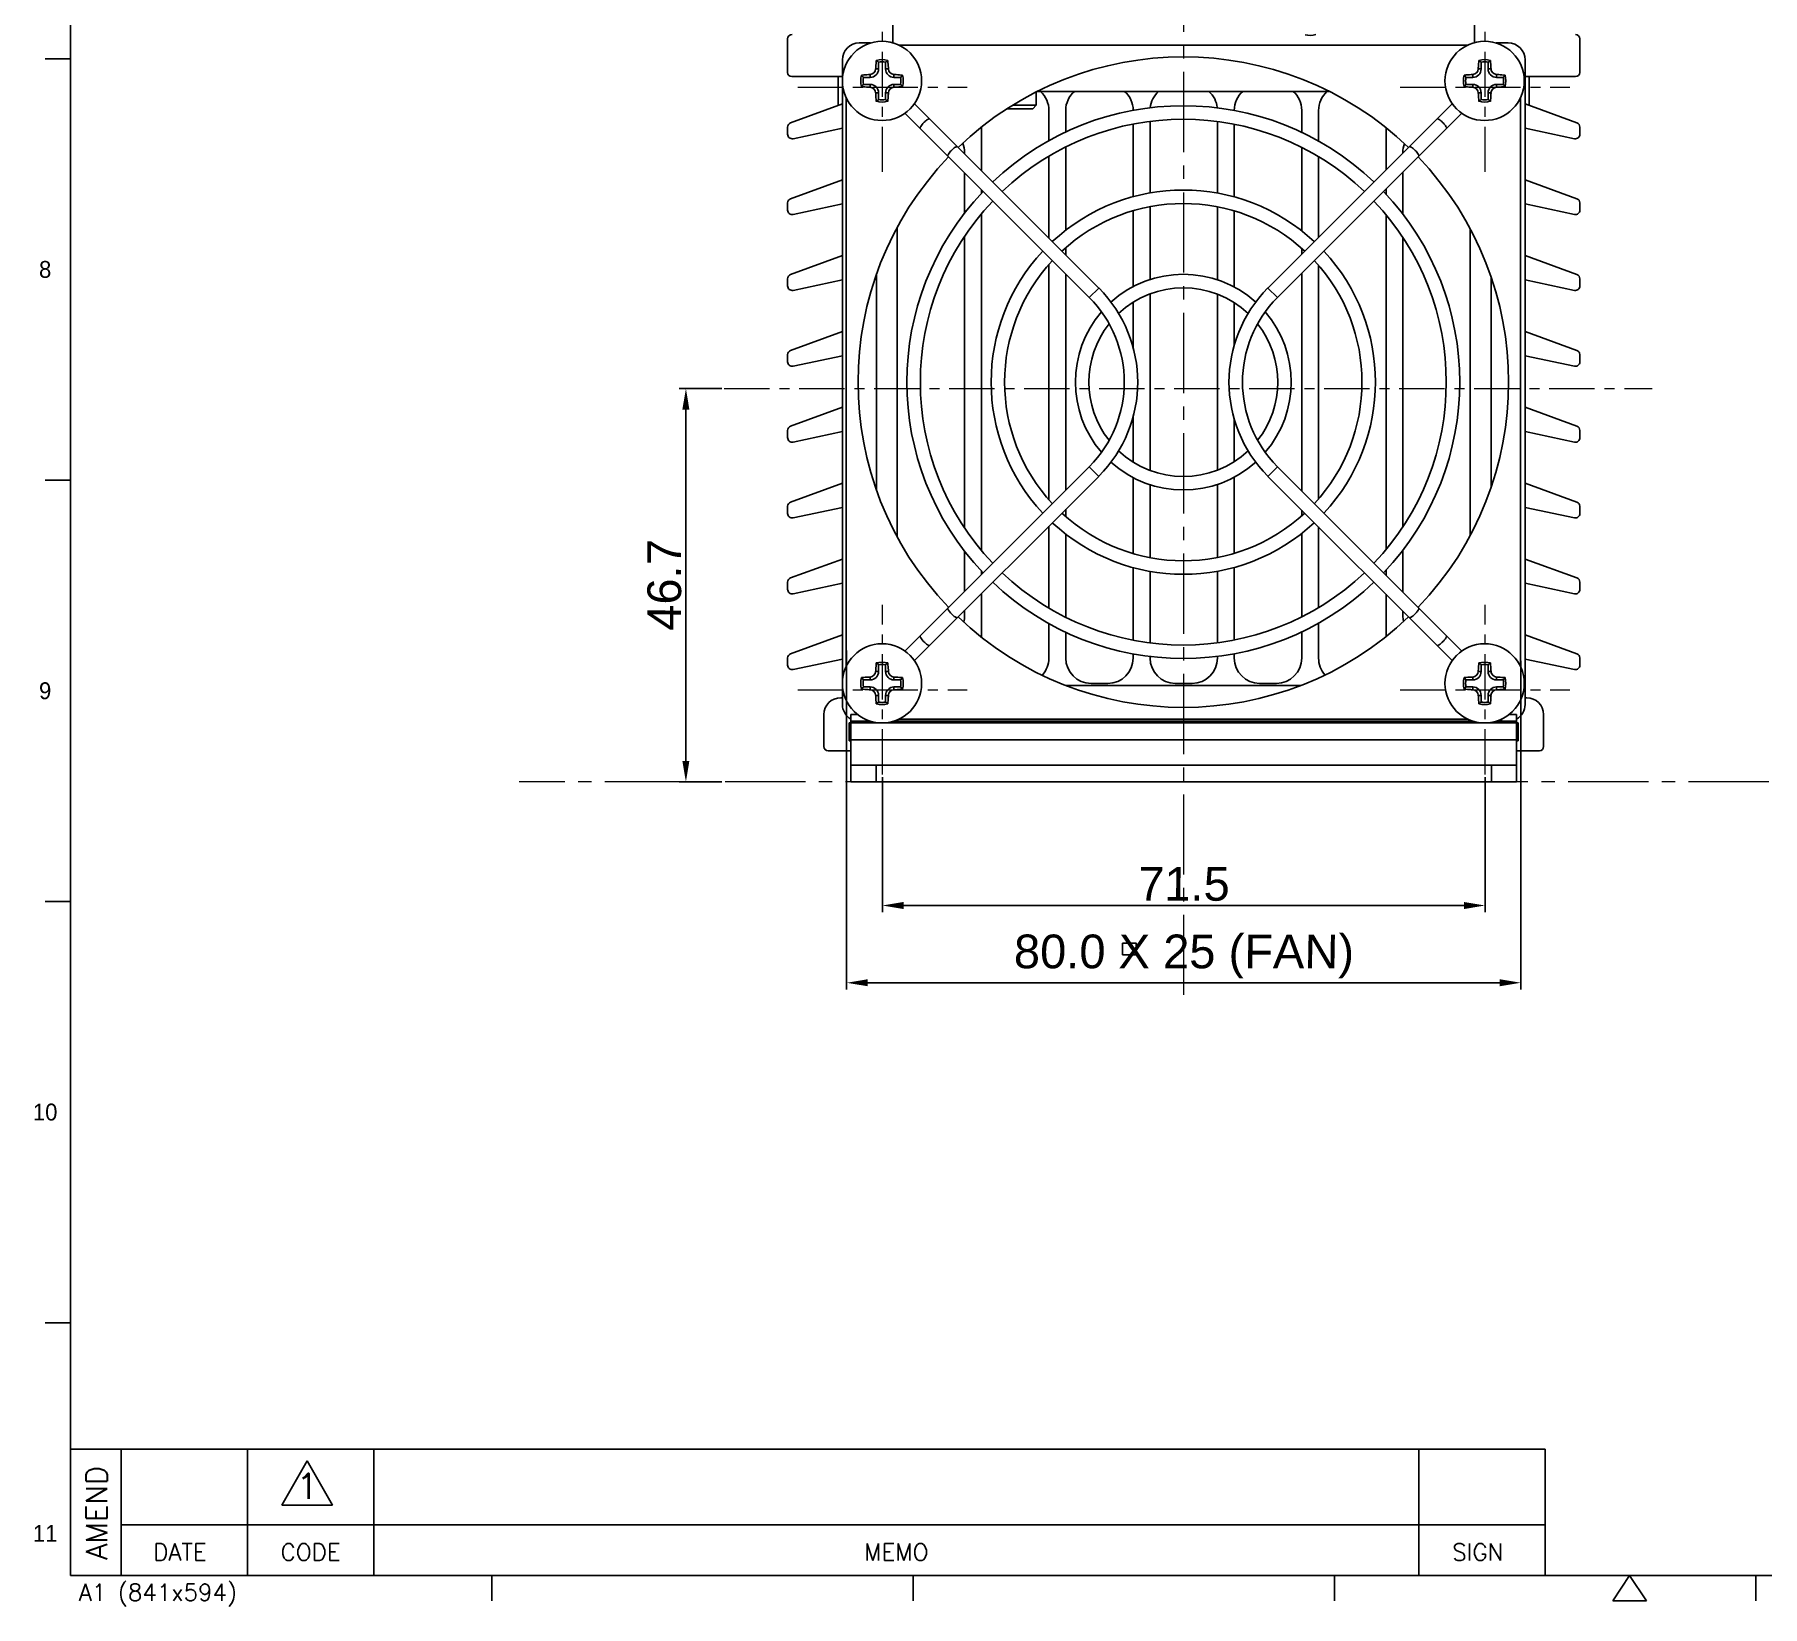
# Model space of a CAD drawing. Header units: millimetres. Extents: x -1493 to -686, y 1310 to 1867.
# Drawn here: x -1493.3 to -1288.3, y 1309.7 to 1496.2 of the extents above; entities that cross this region are included whole.
import ezdxf
from ezdxf.enums import TextEntityAlignment as Align

# ---------------------------------------------------------------- set-up
doc = ezdxf.new("R2010")
doc.units = ezdxf.units.MM
doc.header["$PDMODE"] = 3
doc.header["$PDSIZE"] = 1.5
doc.linetypes.add('CENTER', pattern=[17.8, 10.75, -2.35, 2.35, -2.35])
doc.linetypes.add('CENTER2', pattern=[28.575, 19.05, -3.175, 3.175, -3.175])
doc.layers.get('0').update_dxf_attribs({"linetype": 'CONTINUOUS'})
doc.layers.get('Defpoints').update_dxf_attribs({"linetype": 'CONTINUOUS'})
doc.layers.add('3', color=112, linetype='CENTER', lineweight=15)
doc.layers.add('Dim', color=1, linetype='CONTINUOUS')
doc.styles.add('OMI-1', font='arial.ttf', dxfattribs={"oblique": 1})
doc.styles.add('SIM', font='simplex')
doc.styles.get("Standard").update_dxf_attribs({"font": '', "width": 0.8, "height": 2})
doc.styles.get('Standard').set_extended_font_data('Gulim')
doc.dimstyles.new('1', dxfattribs={"dimtxt": 4, "dimasz": 2.5, "dimexe": 0.8, "dimexo": 0.3, "dimgap": 0.5, "dimtad": 1, "dimtoh": 1, "dimdec": 1, "dimzin": 0, "dimdsep": 46, "dimtxsty": 'OMI-1', "dimcen": 0, "dimclrd": 256, "dimclre": 256, "dimclrt": 256, "dimadec": 0, "dimazin": 0, "dimtfac": 0.8, "dimtdec": 1, "dimtix": 1, "dimtmove": 0, "dimatfit": 3, "dimfxl": 1, "dimtolj": 1, "dimtzin": 0, "dimarcsym": 0})

# ---------------------------------------------------------------- blocks, each defined once
blk = doc.blocks.new('*D33')
at = {"layer": 'Defpoints', "color": 0, "transparency": 16777216}
for p in [(-1392.68, 1408.44), (-1321.18, 1408.44), (-1321.18, 1392.89)]:
    blk.add_point(p, dxfattribs=at)
at = {"layer": 'Dim', "lineweight": -2, "transparency": 16777216}
for p, q in [((-1392.68, 1408.14), (-1392.68, 1392.09)), ((-1321.18, 1408.14), (-1321.18, 1392.09)), ((-1390.18, 1392.89), (-1323.68, 1392.89))]:
    blk.add_line(p, q, dxfattribs=at)
at = {"layer": 'Dim', "transparency": 16777216}
for points in [[(-1390.18, 1393.31), (-1390.18, 1392.47), (-1392.68, 1392.89)], [(-1323.68, 1392.47), (-1323.68, 1393.31), (-1321.18, 1392.89)]]:
    blk.add_solid(points, dxfattribs=at)
at = {"layer": 'Dim', "transparency": 16777216, "insert": (-1356.93, 1395.43), "char_height": 4, "attachment_point": 5, "style": 'OMI-1'}
blk.add_mtext('\\A1;71.5', dxfattribs=at)
blk = doc.blocks.new('*D34')
at = {"layer": 'Defpoints', "color": 0, "transparency": 16777216}
for p in [(-1396.93, 1423.45), (-1316.93, 1422.24), (-1316.93, 1383.72)]:
    blk.add_point(p, dxfattribs=at)
at = {"layer": 'Dim', "lineweight": -2, "transparency": 16777216}
for p, q in [((-1396.93, 1423.15), (-1396.93, 1382.92)), ((-1316.93, 1421.94), (-1316.93, 1382.92)), ((-1394.43, 1383.72), (-1319.43, 1383.72))]:
    blk.add_line(p, q, dxfattribs=at)
at = {"layer": 'Dim', "transparency": 16777216}
for points in [[(-1394.43, 1384.14), (-1394.43, 1383.31), (-1396.93, 1383.72)], [(-1319.43, 1383.31), (-1319.43, 1384.14), (-1316.93, 1383.72)]]:
    blk.add_solid(points, dxfattribs=at)
at = {"layer": 'Dim', "transparency": 16777216, "insert": (-1356.93, 1386.84), "char_height": 4, "attachment_point": 5, "style": 'OMI-1'}
blk.add_mtext('\\A1;\\A1;80.0 X 25 (FAN)', dxfattribs=at)
blk = doc.blocks.new('*D35')
at = {"layer": 'Defpoints', "color": 0, "transparency": 16777216}
for p in [(-1411.45, 1454.25), (-1416, 1407.55), (-1411.45, 1407.55)]:
    blk.add_point(p, dxfattribs=at)
at = {"layer": 'Dim', "lineweight": -2, "transparency": 16777216}
for p, q in [((-1411.75, 1454.25), (-1416.8, 1454.25)), ((-1416, 1451.75), (-1416, 1410.05)), ((-1411.75, 1407.55), (-1416.8, 1407.55))]:
    blk.add_line(p, q, dxfattribs=at)
at = {"layer": 'Dim', "transparency": 16777216}
for points in [[(-1415.59, 1451.75), (-1416.42, 1451.75), (-1416, 1454.25)], [(-1416.42, 1410.05), (-1415.59, 1410.05), (-1416, 1407.55)]]:
    blk.add_solid(points, dxfattribs=at)
at = {"layer": 'Dim', "transparency": 16777216, "insert": (-1418.54, 1430.9), "char_height": 4, "attachment_point": 5, "rotation": 90, "style": 'OMI-1'}
blk.add_mtext('\\A1;46.7', dxfattribs=at)

msp = doc.modelspace()

# ---------------------------------------------------------------- linework, layer by layer
for p, q in [((-1489.03, 1863.38), (-1489.03, 1313.38)), ((-1489.03, 1493.38), (-1492.03, 1493.38)), ((-1489.03, 1443.38), (-1492.03, 1443.38)), ((-1489.03, 1393.38), (-1492.03, 1393.38)), ((-1489.03, 1343.38), (-1492.03, 1343.38)), ((-1489.03, 1328.38), (-1314.03, 1328.38)), ((-1483.03, 1328.38), (-1483.03, 1313.38)), ((-1468.03, 1328.38), (-1468.03, 1313.38)), ((-1460.93, 1326.98), (-1463.93, 1321.73)), ((-1460.93, 1326.98), (-1457.93, 1321.73)), ((-1453.03, 1328.38), (-1453.03, 1313.38)), ((-1329.03, 1313.38), (-1329.03, 1328.38)), ((-1314.03, 1313.38), (-1314.03, 1328.38)), ((-1463.93, 1321.73), (-1457.93, 1321.73)), ((-1314.03, 1319.38), (-1483.03, 1319.38)), ((-1489.03, 1313.38), (-689.03, 1313.38)), ((-1439.03, 1310.38), (-1439.03, 1313.38)), ((-1389.03, 1310.38), (-1389.03, 1313.38)), ((-1339.03, 1310.38), (-1339.03, 1313.38)), ((-1306.03, 1310.38), (-1304.03, 1313.38)), ((-1304.03, 1313.38), (-1302.03, 1310.38)), ((-1289.03, 1310.38), (-1289.03, 1313.38)), ((-1306.03, 1310.38), (-1302.03, 1310.38))]:
    msp.add_line(p, q)
at = {"color": 7, "linetype": 'Continuous'}
for p, q in [((-1391.43, 1497.75), (-1391.43, 1495.25)), ((-1322.43, 1497.75), (-1322.43, 1495.29)), ((-1403.93, 1495.72), (-1403.93, 1491.75)), ((-1395.43, 1495.25), (-1394.08, 1495.25)), ((-1390.73, 1495), (-1323.22, 1495)), ((-1318.43, 1495.25), (-1319.87, 1495.25)), ((-1309.93, 1495.72), (-1309.93, 1491.75)), ((-1397.43, 1416.75), (-1397.43, 1493.25)), ((-1393.14, 1492.16), (-1393.14, 1492.96)), ((-1392.31, 1492.96), (-1392.31, 1492.16)), ((-1321.64, 1492.16), (-1321.64, 1492.96)), ((-1320.81, 1492.96), (-1320.81, 1492.16)), ((-1316.43, 1416.75), (-1316.43, 1493.25)), ((-1403.43, 1491.25), (-1397.43, 1491.25)), ((-1397.93, 1487.85), (-1397.93, 1491.25)), ((-1394.94, 1491.16), (-1394.14, 1491.16)), ((-1394.14, 1491.16), (-1394.14, 1491.5)), ((-1393.14, 1492.16), (-1393.48, 1492.16)), ((-1392.31, 1492.16), (-1391.97, 1492.16)), ((-1391.31, 1491.16), (-1391.31, 1491.5)), ((-1391.31, 1491.16), (-1390.52, 1491.16)), ((-1323.44, 1491.16), (-1322.64, 1491.16)), ((-1322.64, 1491.16), (-1322.64, 1491.5)), ((-1321.64, 1492.16), (-1321.98, 1492.16)), ((-1320.81, 1492.16), (-1320.47, 1492.16)), ((-1319.81, 1491.16), (-1319.81, 1491.5)), ((-1319.81, 1491.16), (-1319.02, 1491.16)), ((-1310.43, 1491.25), (-1316.43, 1491.25)), ((-1315.93, 1487.85), (-1315.93, 1491.25)), ((-1396.98, 1421.24), (-1396.98, 1488.75)), ((-1394.14, 1490.33), (-1394.94, 1490.33)), ((-1394.14, 1490.33), (-1394.14, 1489.99)), ((-1393.14, 1489.33), (-1393.48, 1489.33)), ((-1393.14, 1488.54), (-1393.14, 1489.33)), ((-1392.31, 1489.33), (-1391.97, 1489.33)), ((-1392.31, 1489.33), (-1392.31, 1488.54)), ((-1390.52, 1490.33), (-1391.31, 1490.33)), ((-1391.31, 1490.33), (-1391.31, 1489.99)), ((-1374.43, 1487.85), (-1374.43, 1489.4)), ((-1340.46, 1489.5), (-1373.39, 1489.5)), ((-1322.64, 1490.33), (-1323.44, 1490.33)), ((-1322.64, 1490.33), (-1322.64, 1489.99)), ((-1321.64, 1489.33), (-1321.98, 1489.33)), ((-1321.64, 1488.54), (-1321.64, 1489.33)), ((-1320.81, 1489.33), (-1320.81, 1488.54)), ((-1320.81, 1489.33), (-1320.47, 1489.33)), ((-1319.81, 1490.33), (-1319.81, 1489.99)), ((-1319.02, 1490.33), (-1319.81, 1490.33)), ((-1316.98, 1488.75), (-1316.98, 1421.24)), ((-1397.43, 1488.01), (-1403.58, 1485.77)), ((-1368.15, 1465.04), (-1390.02, 1486.91)), ((-1367.02, 1466.17), (-1388.89, 1488.04)), ((-1377.88, 1487.45), (-1374.83, 1487.45)), ((-1377.21, 1487.85), (-1374.43, 1487.85)), ((-1374.43, 1487.85), (-1374.83, 1487.45)), ((-1372.93, 1487.25), (-1372.93, 1483.63)), ((-1370.93, 1484.66), (-1370.93, 1487.25)), ((-1346.94, 1466.17), (-1325.06, 1488.04)), ((-1345.81, 1465.04), (-1323.93, 1486.91)), ((-1342.93, 1484.61), (-1342.93, 1487.25)), ((-1340.93, 1487.25), (-1340.93, 1483.57)), ((-1316.43, 1488.01), (-1310.28, 1485.77)), ((-1403.93, 1485.27), (-1403.93, 1484.41)), ((-1403.29, 1483.89), (-1397.43, 1485.14)), ((-1380.93, 1480.08), (-1380.93, 1485.24)), ((-1362.93, 1485.61), (-1362.93, 1477)), ((-1360.93, 1477.45), (-1360.93, 1485.94)), ((-1352.93, 1477.43), (-1352.93, 1485.93)), ((-1350.93, 1485.59), (-1350.93, 1476.97)), ((-1332.93, 1480.18), (-1332.93, 1485.16)), ((-1310.57, 1483.89), (-1316.43, 1485.14)), ((-1309.93, 1485.27), (-1309.93, 1484.41)), ((-1370.93, 1473), (-1370.93, 1482.89)), ((-1342.93, 1472.93), (-1342.93, 1482.84)), ((-1382.93, 1482.25), (-1382.93, 1482.08)), ((-1372.93, 1481.81), (-1372.93, 1472.08)), ((-1340.93, 1481.75), (-1340.93, 1472.18)), ((-1330.93, 1482.25), (-1330.93, 1482.18)), ((-1397.43, 1479.01), (-1403.58, 1476.77)), ((-1382.93, 1479.82), (-1382.93, 1475.02)), ((-1330.93, 1479.92), (-1330.93, 1474.89)), ((-1316.43, 1479.01), (-1310.28, 1476.77)), ((-1403.93, 1476.27), (-1403.93, 1475.41)), ((-1380.93, 1477.37), (-1380.93, 1477.82)), ((-1332.93, 1477.26), (-1332.93, 1477.92)), ((-1309.93, 1476.27), (-1309.93, 1475.41)), ((-1403.29, 1474.89), (-1397.43, 1476.14)), ((-1380.93, 1435.01), (-1380.93, 1474.98)), ((-1362.93, 1475.33), (-1362.93, 1466.32)), ((-1360.93, 1467.15), (-1360.93, 1475.82)), ((-1352.93, 1467.12), (-1352.93, 1475.79)), ((-1350.93, 1475.3), (-1350.93, 1466.26)), ((-1332.93, 1435.14), (-1332.93, 1474.85)), ((-1310.57, 1474.89), (-1316.43, 1476.14)), ((-1390.93, 1436.64), (-1390.93, 1473.35)), ((-1382.93, 1472.27), (-1382.93, 1437.72)), ((-1330.93, 1472.12), (-1330.93, 1437.87)), ((-1322.93, 1436.84), (-1322.93, 1473.15)), ((-1370.93, 1470.08), (-1370.93, 1470.94)), ((-1342.93, 1470.18), (-1342.93, 1470.85)), ((-1397.43, 1470.01), (-1403.58, 1467.77)), ((-1372.93, 1468.94), (-1372.93, 1441.05)), ((-1340.93, 1468.83), (-1340.93, 1441.16)), ((-1316.43, 1470.01), (-1310.28, 1467.77)), ((-1403.93, 1467.27), (-1403.93, 1466.41)), ((-1403.29, 1465.89), (-1397.43, 1467.14)), ((-1393.39, 1467.74), (-1393.39, 1442.25)), ((-1370.93, 1442.18), (-1370.93, 1467.82)), ((-1368.15, 1465.04), (-1367.02, 1466.17)), ((-1345.81, 1465.04), (-1346.94, 1466.17)), ((-1342.93, 1442.08), (-1342.93, 1467.92)), ((-1320.46, 1442.55), (-1320.46, 1467.44)), ((-1310.57, 1465.89), (-1316.43, 1467.14)), ((-1309.93, 1467.27), (-1309.93, 1466.41)), ((-1362.93, 1464.48), (-1362.93, 1459.08)), ((-1360.93, 1444.52), (-1360.93, 1465.47)), ((-1352.93, 1444.56), (-1352.93, 1465.44)), ((-1350.93, 1464.42), (-1350.93, 1459.4)), ((-1397.43, 1461.01), (-1403.58, 1458.77)), ((-1316.43, 1461.01), (-1310.28, 1458.77)), ((-1403.93, 1458.27), (-1403.93, 1457.41)), ((-1403.29, 1456.89), (-1397.43, 1458.14)), ((-1310.57, 1456.89), (-1316.43, 1458.14)), ((-1309.93, 1458.27), (-1309.93, 1457.41)), ((-1397.43, 1452.01), (-1403.58, 1449.77)), ((-1316.43, 1452.01), (-1310.28, 1449.77)), ((-1362.93, 1450.92), (-1362.93, 1445.52)), ((-1350.93, 1450.6), (-1350.93, 1445.58)), ((-1403.93, 1449.27), (-1403.93, 1448.41)), ((-1403.29, 1447.89), (-1397.43, 1449.14)), ((-1310.57, 1447.89), (-1316.43, 1449.14)), ((-1309.93, 1449.27), (-1309.93, 1448.41)), ((-1368.15, 1444.96), (-1390.02, 1423.08)), ((-1367.02, 1443.82), (-1388.89, 1421.95)), ((-1368.15, 1444.96), (-1367.02, 1443.82)), ((-1362.93, 1443.67), (-1362.93, 1434.67)), ((-1350.93, 1443.73), (-1350.93, 1434.7)), ((-1345.81, 1444.96), (-1346.94, 1443.82)), ((-1346.94, 1443.82), (-1325.06, 1421.95)), ((-1345.81, 1444.96), (-1323.93, 1423.08)), ((-1397.43, 1443.01), (-1403.58, 1440.77)), ((-1360.93, 1434.18), (-1360.93, 1442.84)), ((-1352.93, 1434.2), (-1352.93, 1442.87)), ((-1316.43, 1443.01), (-1310.28, 1440.77)), ((-1403.93, 1440.27), (-1403.93, 1439.41)), ((-1403.29, 1438.89), (-1397.43, 1440.14)), ((-1370.93, 1439.05), (-1370.93, 1439.92)), ((-1342.93, 1439.14), (-1342.93, 1439.82)), ((-1310.57, 1438.89), (-1316.43, 1440.14)), ((-1309.93, 1440.27), (-1309.93, 1439.41)), ((-1372.93, 1437.92), (-1372.93, 1428.18)), ((-1340.93, 1437.82), (-1340.93, 1428.25)), ((-1370.93, 1427.1), (-1370.93, 1436.99)), ((-1342.93, 1427.16), (-1342.93, 1437.07)), ((-1397.43, 1434.01), (-1403.58, 1431.77)), ((-1382.93, 1434.97), (-1382.93, 1430.18)), ((-1330.93, 1435.1), (-1330.93, 1430.08)), ((-1316.43, 1434.01), (-1310.28, 1431.77)), ((-1403.93, 1431.27), (-1403.93, 1430.41)), ((-1403.29, 1429.89), (-1397.43, 1431.14)), ((-1380.93, 1432.18), (-1380.93, 1432.62)), ((-1362.93, 1432.99), (-1362.93, 1424.39)), ((-1360.93, 1424.05), (-1360.93, 1432.54)), ((-1352.93, 1424.07), (-1352.93, 1432.56)), ((-1350.93, 1433.02), (-1350.93, 1424.4)), ((-1332.93, 1432.08), (-1332.93, 1432.73)), ((-1310.57, 1429.89), (-1316.43, 1431.14)), ((-1309.93, 1431.27), (-1309.93, 1430.41)), ((-1380.93, 1424.76), (-1380.93, 1429.92)), ((-1332.93, 1424.84), (-1332.93, 1429.82)), ((-1382.93, 1427.92), (-1382.93, 1427.25)), ((-1330.93, 1427.82), (-1330.93, 1427.25)), ((-1397.43, 1425.01), (-1403.58, 1422.77)), ((-1372.93, 1426.37), (-1372.93, 1422.25)), ((-1370.93, 1422.25), (-1370.93, 1425.34)), ((-1342.93, 1422.25), (-1342.93, 1425.38)), ((-1340.93, 1426.42), (-1340.93, 1422.25)), ((-1316.43, 1425.01), (-1310.28, 1422.77)), ((-1403.93, 1422.27), (-1403.93, 1421.41)), ((-1403.29, 1420.89), (-1397.43, 1422.14)), ((-1393.14, 1420.66), (-1393.14, 1421.46)), ((-1392.31, 1421.46), (-1392.31, 1420.66)), ((-1362.93, 1422.76), (-1362.93, 1422.25)), ((-1360.93, 1422.25), (-1360.93, 1422.46)), ((-1352.93, 1422.25), (-1352.93, 1422.47)), ((-1350.93, 1422.78), (-1350.93, 1422.25)), ((-1321.64, 1420.66), (-1321.64, 1421.46)), ((-1320.81, 1421.46), (-1320.81, 1420.66)), ((-1310.57, 1420.89), (-1316.43, 1422.14)), ((-1309.93, 1422.27), (-1309.93, 1421.41)), ((-1394.94, 1419.66), (-1394.14, 1419.66)), ((-1394.14, 1418.83), (-1394.94, 1418.83)), ((-1394.14, 1419.66), (-1394.14, 1420)), ((-1394.14, 1418.83), (-1394.14, 1418.49)), ((-1393.14, 1420.66), (-1393.48, 1420.66)), ((-1392.31, 1420.66), (-1391.97, 1420.66)), ((-1391.31, 1419.66), (-1391.31, 1420)), ((-1391.31, 1419.66), (-1390.52, 1419.66)), ((-1391.31, 1418.83), (-1391.31, 1418.49)), ((-1390.52, 1418.83), (-1391.31, 1418.83)), ((-1370.87, 1419), (-1343.09, 1419)), ((-1365.93, 1419.25), (-1367.93, 1419.25)), ((-1355.93, 1419.25), (-1357.93, 1419.25)), ((-1347.93, 1419.25), (-1345.93, 1419.25)), ((-1323.44, 1419.66), (-1322.64, 1419.66)), ((-1322.64, 1418.83), (-1323.44, 1418.83)), ((-1322.64, 1419.66), (-1322.64, 1420)), ((-1322.64, 1418.83), (-1322.64, 1418.49)), ((-1321.64, 1420.66), (-1321.98, 1420.66)), ((-1320.81, 1420.66), (-1320.47, 1420.66)), ((-1319.81, 1419.66), (-1319.81, 1420)), ((-1319.81, 1419.66), (-1319.02, 1419.66)), ((-1319.81, 1418.83), (-1319.81, 1418.49)), ((-1319.02, 1418.83), (-1319.81, 1418.83)), ((-1397.43, 1417.55), (-1397.63, 1417.55)), ((-1393.14, 1417.83), (-1393.48, 1417.83)), ((-1393.14, 1417.04), (-1393.14, 1417.83)), ((-1392.31, 1417.83), (-1392.31, 1417.04)), ((-1392.31, 1417.83), (-1391.97, 1417.83)), ((-1321.64, 1417.83), (-1321.98, 1417.83)), ((-1321.64, 1417.04), (-1321.64, 1417.83)), ((-1320.81, 1417.83), (-1320.81, 1417.04)), ((-1320.81, 1417.83), (-1320.47, 1417.83)), ((-1316.43, 1417.55), (-1316.23, 1417.55)), ((-1399.63, 1415.55), (-1399.63, 1411.75)), ((-1396.43, 1407.55), (-1396.43, 1415.55)), ((-1396.43, 1415.55), (-1395.62, 1415.55)), ((-1396.43, 1414.75), (-1394.08, 1414.75)), ((-1394.63, 1414.95), (-1394.63, 1414.55)), ((-1391.37, 1414.75), (-1322.58, 1414.75)), ((-1323.22, 1415), (-1390.73, 1415)), ((-1383.93, 1414.55), (-1383.93, 1414.75)), ((-1379.93, 1414.55), (-1379.93, 1414.75)), ((-1333.93, 1414.55), (-1333.93, 1414.75)), ((-1329.93, 1414.55), (-1329.93, 1414.75)), ((-1319.87, 1414.75), (-1317.43, 1414.75)), ((-1319.23, 1415), (-1319.23, 1414.55)), ((-1318.34, 1415.55), (-1317.43, 1415.55)), ((-1317.43, 1415.55), (-1317.43, 1407.55)), ((-1314.23, 1415.55), (-1314.23, 1411.75)), ((-1396.63, 1412.45), (-1396.63, 1414.55)), ((-1317.23, 1414.55), (-1396.63, 1414.55)), ((-1393.43, 1414.61), (-1393.43, 1414.55)), ((-1320.43, 1414.62), (-1320.43, 1414.55)), ((-1317.23, 1412.45), (-1317.23, 1414.55)), ((-1399.13, 1411.25), (-1396.43, 1411.25)), ((-1396.43, 1412.45), (-1396.63, 1412.45)), ((-1396.43, 1412.55), (-1317.43, 1412.55)), ((-1317.43, 1412.45), (-1317.23, 1412.45)), ((-1314.73, 1411.25), (-1317.43, 1411.25)), ((-1317.43, 1409.55), (-1396.43, 1409.55)), ((-1393.43, 1407.55), (-1393.43, 1409.55)), ((-1320.43, 1409.55), (-1320.43, 1407.55)), ((-1317.43, 1407.55), (-1396.43, 1407.55))]:
    msp.add_line(p, q, dxfattribs=at)
for centre in [(-1392.73, 1490.75), (-1321.23, 1490.75), (-1392.73, 1419.25), (-1321.23, 1419.25)]:
    msp.add_circle(centre, 4.7, dxfattribs=at)
for centre, radius, start, end in [((-1403.4, 1495.72), 0.53, 90, 180), ((-1395.43, 1493.25), 2, 90, 180), ((-1341.93, 1498.45), 2.3, 255, 286.7938), ((-1318.43, 1493.25), 2, 0, 90), ((-1310.46, 1495.72), 0.53, 0, 90), ((-1392.73, 1490.75), 2.52, 74.2586, 105.7414), ((-1397.97, 1487.14), 7.57, 50.3231, 52.9243), ((-1392.73, 1490.75), 2.25, 79.3916, 100.6084), ((-1387.48, 1487.14), 7.57, 127.0757, 129.6769), ((-1356.98, 1455), 38.6, 46.1833, 133.8167), ((-1321.23, 1490.75), 2.52, 74.2586, 105.7414), ((-1326.47, 1487.14), 7.57, 50.3231, 52.9243), ((-1321.23, 1490.75), 2.25, 79.3916, 100.6084), ((-1315.98, 1487.14), 7.57, 127.0757, 129.6769), ((-1403.43, 1491.75), 0.5, 180, 270), ((-1392.73, 1490.75), 2.52, 164.2586, 195.7414), ((-1389.12, 1495.99), 7.57, 217.0757, 219.6769), ((-1392.73, 1490.75), 2.25, 169.3916, 190.6084), ((-1394.14, 1492.16), 1, 270, 0), ((-1394.18, 1492.2), 0.694, 272.8543, 357.1457), ((-1391.31, 1492.16), 1, 180, 270), ((-1391.28, 1492.2), 0.694, 182.8541, 267.1459), ((-1396.34, 1495.99), 7.57, 320.3231, 322.9243), ((-1392.73, 1490.75), 2.25, 349.3916, 10.6084), ((-1392.73, 1490.75), 2.52, 344.2586, 15.7414), ((-1321.23, 1490.75), 2.52, 164.2586, 195.7414), ((-1317.62, 1495.99), 7.57, 217.0757, 219.6769), ((-1321.23, 1490.75), 2.25, 169.3916, 190.6084), ((-1322.64, 1492.16), 1, 270, 0), ((-1322.68, 1492.2), 0.694, 272.8543, 357.1457), ((-1319.81, 1492.16), 1, 180, 270), ((-1319.78, 1492.2), 0.694, 182.8541, 267.1459), ((-1324.84, 1495.99), 7.57, 320.3231, 322.9243), ((-1321.23, 1490.75), 2.25, 349.3916, 10.6084), ((-1321.23, 1490.75), 2.52, 344.2586, 15.7414), ((-1310.43, 1491.75), 0.5, 270, 0), ((-1389.12, 1485.5), 7.57, 140.3231, 142.9243), ((-1394.14, 1489.33), 1, 0, 90), ((-1394.18, 1489.3), 0.694, 2.8541, 87.1459), ((-1397.97, 1494.36), 7.57, 307.0757, 309.6769), ((-1392.73, 1490.75), 2.25, 259.3916, 280.6084), ((-1391.31, 1489.33), 1, 90, 180), ((-1387.48, 1494.36), 7.57, 230.3231, 232.9243), ((-1391.28, 1489.3), 0.694, 92.8543, 177.1457), ((-1396.34, 1485.5), 7.57, 37.0757, 39.6769), ((-1373.39, 1469.5), 20, 90, 92.6566), ((-1375.93, 1487.25), 3, 0, 48.1221), ((-1367.93, 1487.25), 3, 131.1779, 180), ((-1365.93, 1487.25), 3, 0, 48.8221), ((-1357.93, 1487.25), 3, 131.1779, 174.4235), ((-1355.93, 1487.25), 3, 5.3482, 48.8221), ((-1347.93, 1487.25), 3, 131.1779, 180), ((-1345.93, 1487.25), 3, 0, 48.8221), ((-1337.93, 1487.25), 3, 131.8779, 180), ((-1340.46, 1469.5), 20, 87.6578, 90), ((-1317.62, 1485.5), 7.57, 140.3231, 142.9243), ((-1322.64, 1489.33), 1, 0, 90), ((-1322.68, 1489.3), 0.694, 2.8541, 87.1459), ((-1326.47, 1494.36), 7.57, 307.0757, 309.6769), ((-1321.23, 1490.75), 2.25, 259.3916, 280.6084), ((-1319.81, 1489.33), 1, 90, 180), ((-1315.98, 1494.36), 7.57, 230.3231, 232.9243), ((-1319.78, 1489.3), 0.694, 92.8543, 177.1457), ((-1324.84, 1485.5), 7.57, 37.0757, 39.6769), ((-1392.73, 1490.75), 2.52, 254.2586, 285.7414), ((-1356.98, 1455), 32.8, 46.3989, 133.6011), ((-1321.23, 1490.75), 2.52, 254.2586, 285.7414), ((-1403.4, 1485.27), 0.53, 110, 180), ((-1403.4, 1484.41), 0.53, 180, 282), ((-1356.98, 1455), 31.2, 46.4708, 133.5292), ((-1310.46, 1484.41), 0.53, 258, 0), ((-1310.46, 1485.27), 0.53, 0, 70), ((-1385.93, 1482.25), 3, 0, 21.4341), ((-1327.93, 1482.25), 3, 159.9509, 180), ((-1356.98, 1455), 38.6, 136.1833, 223.8167), ((-1356.98, 1455), 38.6, 316.1833, 43.8167), ((-1403.4, 1476.27), 0.53, 110, 180), ((-1356.98, 1455), 32.8, 136.3989, 223.6011), ((-1356.98, 1455), 31.2, 136.4708, 223.5292), ((-1356.98, 1455), 22.8, 47.0129, 132.9871), ((-1356.98, 1455), 21.2, 47.1649, 132.8351), ((-1356.98, 1455), 31.2, 316.4708, 43.5292), ((-1356.98, 1455), 32.8, 316.3989, 43.6011), ((-1310.46, 1476.27), 0.53, 0, 70), ((-1403.4, 1475.41), 0.53, 180, 282), ((-1310.46, 1475.41), 0.53, 258, 0), ((-1356.98, 1455), 22.8, 137.0129, 222.9871), ((-1356.98, 1455), 22.8, 317.0129, 42.9871), ((-1356.98, 1455), 21.2, 137.1649, 222.8351), ((-1356.98, 1455), 21.2, 317.1649, 42.8351), ((-1403.4, 1467.27), 0.53, 110, 180), ((-1403.4, 1466.41), 0.53, 180, 282), ((-1378.19, 1455), 15.8, 315, 45), ((-1356.98, 1455), 12.8, 47.8127, 132.1873), ((-1356.98, 1455), 11.2, 46.6504, 133.3496), ((-1335.76, 1455), 15.8, 135, 225), ((-1310.46, 1466.41), 0.53, 258, 0), ((-1310.46, 1467.27), 0.53, 0, 70), ((-1378.19, 1455), 14.2, 315, 45), ((-1335.76, 1455), 14.2, 135, 225), ((-1356.98, 1455), 12.8, 139.4286, 220.5714), ((-1356.98, 1455), 11.2, 141.9371, 218.0629), ((-1356.98, 1455), 11.2, 321.9371, 38.0629), ((-1356.98, 1455), 12.8, 319.4286, 40.5714), ((-1403.4, 1458.27), 0.53, 110, 180), ((-1310.46, 1458.27), 0.53, 0, 70), ((-1403.4, 1457.41), 0.53, 180, 282), ((-1310.46, 1457.41), 0.53, 258, 0), ((-1403.4, 1449.27), 0.53, 110, 180), ((-1310.46, 1449.27), 0.53, 0, 70), ((-1403.4, 1448.41), 0.53, 180, 282), ((-1310.46, 1448.41), 0.53, 258, 0), ((-1356.98, 1455), 12.8, 227.8127, 312.1873), ((-1356.98, 1455), 11.2, 226.6504, 313.3496), ((-1403.4, 1440.27), 0.53, 110, 180), ((-1403.4, 1439.41), 0.53, 180, 282), ((-1356.98, 1455), 21.2, 227.1649, 312.8351), ((-1310.46, 1439.41), 0.53, 258, 0), ((-1310.46, 1440.27), 0.53, 0, 70), ((-1356.98, 1455), 22.8, 227.0129, 312.9871), ((-1403.4, 1431.27), 0.53, 110, 180), ((-1356.98, 1455), 32.8, 226.3989, 313.6011), ((-1356.98, 1455), 31.2, 226.4708, 313.5292), ((-1310.46, 1431.27), 0.53, 0, 70), ((-1403.4, 1430.41), 0.53, 180, 282), ((-1310.46, 1430.41), 0.53, 258, 0), ((-1356.98, 1455), 38.6, 226.1833, 313.8167), ((-1385.93, 1427.25), 3, 346.2946, 0), ((-1327.93, 1427.25), 3, 180, 192.2085), ((-1403.4, 1422.27), 0.53, 110, 180), ((-1403.4, 1421.41), 0.53, 180, 282), ((-1392.73, 1419.25), 2.52, 74.2586, 105.7414), ((-1397.97, 1415.64), 7.57, 50.3231, 52.9243), ((-1392.73, 1419.25), 2.25, 79.3916, 100.6084), ((-1387.48, 1415.64), 7.57, 127.0757, 129.6769), ((-1375.93, 1422.25), 3, 317.7816, 0), ((-1367.93, 1422.25), 3, 180, 270), ((-1365.93, 1422.25), 3, 270, 0), ((-1357.93, 1422.25), 3, 180, 270), ((-1355.93, 1422.25), 3, 270, 0), ((-1347.93, 1422.25), 3, 180, 270), ((-1345.93, 1422.25), 3, 270, 0), ((-1337.93, 1422.25), 3, 180, 221.3317), ((-1321.23, 1419.25), 2.52, 74.2586, 105.7414), ((-1326.47, 1415.64), 7.57, 50.3231, 52.9243), ((-1321.23, 1419.25), 2.25, 79.3916, 100.6084), ((-1315.98, 1415.64), 7.57, 127.0757, 129.6769), ((-1310.46, 1421.41), 0.53, 258, 0), ((-1310.46, 1422.27), 0.53, 0, 70), ((-1392.73, 1419.25), 2.52, 164.2586, 195.7414), ((-1389.12, 1424.49), 7.57, 217.0757, 219.6769), ((-1389.12, 1414), 7.57, 140.3231, 142.9243), ((-1392.73, 1419.25), 2.25, 169.3916, 190.6084), ((-1394.14, 1420.66), 1, 270, 0), ((-1394.18, 1420.7), 0.694, 272.8543, 357.1457), ((-1394.14, 1417.83), 1, 0, 90), ((-1391.31, 1420.66), 1, 180, 270), ((-1391.31, 1417.83), 1, 90, 180), ((-1391.28, 1420.7), 0.694, 182.8541, 267.1459), ((-1396.34, 1424.49), 7.57, 320.3231, 322.9243), ((-1392.73, 1419.25), 2.25, 349.3916, 10.6084), ((-1396.34, 1414), 7.57, 37.0757, 39.6769), ((-1392.73, 1419.25), 2.52, 344.2586, 15.7414), ((-1321.23, 1419.25), 2.52, 164.2586, 195.7414), ((-1317.62, 1424.49), 7.57, 217.0757, 219.6769), ((-1317.62, 1414), 7.57, 140.3231, 142.9243), ((-1321.23, 1419.25), 2.25, 169.3916, 190.6084), ((-1322.64, 1420.66), 1, 270, 0), ((-1322.68, 1420.7), 0.694, 272.8543, 357.1457), ((-1322.64, 1417.83), 1, 0, 90), ((-1319.81, 1420.66), 1, 180, 270), ((-1319.81, 1417.83), 1, 90, 180), ((-1319.78, 1420.7), 0.694, 182.8541, 267.1459), ((-1324.84, 1424.49), 7.57, 320.3231, 322.9243), ((-1321.23, 1419.25), 2.25, 349.3916, 10.6084), ((-1324.84, 1414), 7.57, 37.0757, 39.6769), ((-1321.23, 1419.25), 2.52, 344.2586, 15.7414), ((-1397.63, 1415.55), 2, 90, 180), ((-1395.43, 1416.75), 2, 180, 239.8779), ((-1394.18, 1417.8), 0.694, 2.8541, 87.1459), ((-1397.97, 1422.86), 7.57, 307.0757, 309.6769), ((-1392.73, 1419.25), 2.52, 254.2586, 285.7414), ((-1392.73, 1419.25), 2.25, 259.3916, 280.6084), ((-1387.48, 1422.86), 7.57, 230.3231, 232.9243), ((-1391.28, 1417.8), 0.694, 92.8543, 177.1457), ((-1322.68, 1417.8), 0.694, 2.8541, 87.1459), ((-1326.47, 1422.86), 7.57, 307.0757, 309.6769), ((-1321.23, 1419.25), 2.52, 254.2586, 285.7414), ((-1321.23, 1419.25), 2.25, 259.3916, 280.6084), ((-1315.98, 1422.86), 7.57, 230.3231, 232.9243), ((-1319.78, 1417.8), 0.694, 92.8543, 177.1457), ((-1318.43, 1416.75), 2, 300.1221, 0), ((-1316.23, 1415.55), 2, 0, 90), ((-1389.43, 1415.05), 0.5, 270, 322.8463), ((-1324.43, 1415.05), 0.5, 217.1537, 270), ((-1399.13, 1411.75), 0.5, 180, 270), ((-1314.73, 1411.75), 0.5, 270, 0)]:
    msp.add_arc(centre, radius, start, end, dxfattribs=at)
for points, knots in [([(-1393.48, 1492.16), (-1393.48, 1492.25), (-1393.46, 1492.59), (-1393.43, 1492.92), (-1393.41, 1493.17)], [0, 0, 0, 0, 0.257775, 1, 1, 1, 1]), ([(-1392.04, 1493.17), (-1392.04, 1493.09), (-1392.01, 1492.75), (-1391.98, 1492.42), (-1391.97, 1492.16)], [0, 0, 0, 0, 0.241535, 1, 1, 1, 1]), ([(-1321.98, 1492.16), (-1321.98, 1492.25), (-1321.96, 1492.59), (-1321.93, 1492.92), (-1321.91, 1493.17)], [0, 0, 0, 0, 0.257775, 1, 1, 1, 1]), ([(-1320.54, 1493.17), (-1320.54, 1493.09), (-1320.51, 1492.75), (-1320.48, 1492.42), (-1320.47, 1492.16)], [0, 0, 0, 0, 0.241535, 1, 1, 1, 1]), ([(-1395.15, 1491.43), (-1395.07, 1491.44), (-1394.73, 1491.47), (-1394.4, 1491.49), (-1394.14, 1491.5)], [0, 0, 0, 0, 0.241537, 1, 1, 1, 1]), ([(-1391.31, 1491.5), (-1391.23, 1491.5), (-1390.89, 1491.48), (-1390.55, 1491.45), (-1390.3, 1491.43)], [0, 0, 0, 0, 0.257775, 1, 1, 1, 1]), ([(-1323.65, 1491.43), (-1323.57, 1491.44), (-1323.23, 1491.47), (-1322.9, 1491.49), (-1322.64, 1491.5)], [0, 0, 0, 0, 0.241537, 1, 1, 1, 1]), ([(-1319.81, 1491.5), (-1319.73, 1491.5), (-1319.39, 1491.48), (-1319.05, 1491.45), (-1318.8, 1491.43)], [0, 0, 0, 0, 0.257775, 1, 1, 1, 1]), ([(-1394.14, 1489.99), (-1394.23, 1490), (-1394.57, 1490.01), (-1394.9, 1490.04), (-1395.15, 1490.06)], [0, 0, 0, 0, 0.257775, 1, 1, 1, 1]), ([(-1393.41, 1488.32), (-1393.42, 1488.4), (-1393.45, 1488.74), (-1393.47, 1489.08), (-1393.48, 1489.33)], [0, 0, 0, 0, 0.241535, 1, 1, 1, 1]), ([(-1391.97, 1489.33), (-1391.98, 1489.25), (-1391.99, 1488.91), (-1392.02, 1488.57), (-1392.04, 1488.32)], [0, 0, 0, 0, 0.257775, 1, 1, 1, 1]), ([(-1390.3, 1490.06), (-1390.38, 1490.06), (-1390.72, 1490.03), (-1391.06, 1490), (-1391.31, 1489.99)], [0, 0, 0, 0, 0.241537, 1, 1, 1, 1]), ([(-1322.64, 1489.99), (-1322.73, 1490), (-1323.07, 1490.01), (-1323.4, 1490.04), (-1323.65, 1490.06)], [0, 0, 0, 0, 0.257775, 1, 1, 1, 1]), ([(-1321.91, 1488.32), (-1321.92, 1488.4), (-1321.95, 1488.74), (-1321.97, 1489.08), (-1321.98, 1489.33)], [0, 0, 0, 0, 0.241535, 1, 1, 1, 1]), ([(-1320.47, 1489.33), (-1320.48, 1489.25), (-1320.49, 1488.91), (-1320.52, 1488.57), (-1320.54, 1488.32)], [0, 0, 0, 0, 0.257775, 1, 1, 1, 1]), ([(-1318.8, 1490.06), (-1318.88, 1490.06), (-1319.22, 1490.03), (-1319.56, 1490), (-1319.81, 1489.99)], [0, 0, 0, 0, 0.241537, 1, 1, 1, 1]), ([(-1388.2, 1485.09), (-1388.22, 1485.11), (-1388.22, 1485.18), (-1388.18, 1485.27), (-1388.11, 1485.4), (-1387.98, 1485.58), (-1387.78, 1485.8), (-1387.56, 1486), (-1387.38, 1486.13), (-1387.25, 1486.2), (-1387.16, 1486.24), (-1387.09, 1486.24), (-1387.07, 1486.22)], [0, 0, 0, 0, 0.055492, 0.102441, 0.162783, 0.317553, 0.5, 0.682447, 0.837217, 0.897559, 0.944508, 1, 1, 1, 1]), ([(-1325.75, 1485.09), (-1325.73, 1485.11), (-1325.74, 1485.18), (-1325.77, 1485.27), (-1325.84, 1485.4), (-1325.98, 1485.58), (-1326.18, 1485.8), (-1326.4, 1486), (-1326.58, 1486.13), (-1326.71, 1486.2), (-1326.79, 1486.24), (-1326.86, 1486.24), (-1326.88, 1486.22)], [0, 0, 0, 0, 0.055492, 0.102441, 0.162783, 0.317553, 0.5, 0.682447, 0.837217, 0.897559, 0.944508, 1, 1, 1, 1]), ([(-1384.91, 1481.8), (-1384.93, 1481.82), (-1384.93, 1481.89), (-1384.89, 1481.97), (-1384.82, 1482.11), (-1384.68, 1482.29), (-1384.49, 1482.51), (-1384.27, 1482.7), (-1384.09, 1482.84), (-1383.96, 1482.91), (-1383.87, 1482.95), (-1383.8, 1482.95), (-1383.78, 1482.93)], [0, 0, 0, 0, 0.055492, 0.102441, 0.162783, 0.317553, 0.5, 0.682447, 0.837217, 0.897559, 0.944508, 1, 1, 1, 1]), ([(-1329.04, 1481.8), (-1329.02, 1481.82), (-1329.03, 1481.89), (-1329.06, 1481.97), (-1329.14, 1482.11), (-1329.27, 1482.29), (-1329.47, 1482.51), (-1329.69, 1482.7), (-1329.87, 1482.84), (-1330, 1482.91), (-1330.08, 1482.95), (-1330.15, 1482.95), (-1330.18, 1482.93)], [0, 0, 0, 0, 0.055492, 0.102441, 0.162783, 0.317553, 0.5, 0.682447, 0.837217, 0.897559, 0.944508, 1, 1, 1, 1]), ([(-1384.91, 1428.2), (-1384.93, 1428.17), (-1384.93, 1428.1), (-1384.89, 1428.02), (-1384.82, 1427.89), (-1384.68, 1427.71), (-1384.49, 1427.49), (-1384.27, 1427.29), (-1384.09, 1427.16), (-1383.96, 1427.08), (-1383.87, 1427.05), (-1383.8, 1427.04), (-1383.78, 1427.06)], [0, 0, 0, 0, 0.055492, 0.102441, 0.162783, 0.317553, 0.5, 0.682447, 0.837217, 0.897559, 0.944508, 1, 1, 1, 1]), ([(-1329.04, 1428.2), (-1329.02, 1428.17), (-1329.03, 1428.1), (-1329.06, 1428.02), (-1329.14, 1427.89), (-1329.27, 1427.71), (-1329.47, 1427.49), (-1329.69, 1427.29), (-1329.87, 1427.16), (-1330, 1427.08), (-1330.08, 1427.05), (-1330.15, 1427.04), (-1330.18, 1427.06)], [0, 0, 0, 0, 0.055492, 0.102441, 0.162783, 0.317553, 0.5, 0.682447, 0.837217, 0.897559, 0.944508, 1, 1, 1, 1]), ([(-1388.2, 1424.9), (-1388.22, 1424.88), (-1388.22, 1424.81), (-1388.18, 1424.73), (-1388.11, 1424.6), (-1387.98, 1424.42), (-1387.78, 1424.2), (-1387.56, 1424), (-1387.38, 1423.86), (-1387.25, 1423.79), (-1387.16, 1423.76), (-1387.09, 1423.75), (-1387.07, 1423.77)], [0, 0, 0, 0, 0.055492, 0.102441, 0.162783, 0.317553, 0.5, 0.682447, 0.837217, 0.897559, 0.944508, 1, 1, 1, 1]), ([(-1325.75, 1424.9), (-1325.73, 1424.88), (-1325.74, 1424.81), (-1325.77, 1424.73), (-1325.84, 1424.6), (-1325.98, 1424.42), (-1326.18, 1424.2), (-1326.4, 1424), (-1326.58, 1423.86), (-1326.71, 1423.79), (-1326.79, 1423.76), (-1326.86, 1423.75), (-1326.88, 1423.77)], [0, 0, 0, 0, 0.055492, 0.102441, 0.162783, 0.317553, 0.5, 0.682447, 0.837217, 0.897559, 0.944508, 1, 1, 1, 1]), ([(-1393.48, 1420.66), (-1393.48, 1420.75), (-1393.46, 1421.09), (-1393.43, 1421.42), (-1393.41, 1421.67)], [0, 0, 0, 0, 0.257775, 1, 1, 1, 1]), ([(-1392.04, 1421.67), (-1392.04, 1421.59), (-1392.01, 1421.25), (-1391.98, 1420.92), (-1391.97, 1420.66)], [0, 0, 0, 0, 0.241535, 1, 1, 1, 1]), ([(-1321.98, 1420.66), (-1321.98, 1420.75), (-1321.96, 1421.09), (-1321.93, 1421.42), (-1321.91, 1421.67)], [0, 0, 0, 0, 0.257775, 1, 1, 1, 1]), ([(-1320.54, 1421.67), (-1320.54, 1421.59), (-1320.51, 1421.25), (-1320.48, 1420.92), (-1320.47, 1420.66)], [0, 0, 0, 0, 0.241535, 1, 1, 1, 1]), ([(-1395.15, 1419.93), (-1395.07, 1419.94), (-1394.73, 1419.97), (-1394.4, 1419.99), (-1394.14, 1420)], [0, 0, 0, 0, 0.241537, 1, 1, 1, 1]), ([(-1391.31, 1420), (-1391.23, 1420), (-1390.89, 1419.98), (-1390.55, 1419.95), (-1390.3, 1419.93)], [0, 0, 0, 0, 0.257775, 1, 1, 1, 1]), ([(-1323.65, 1419.93), (-1323.57, 1419.94), (-1323.23, 1419.97), (-1322.9, 1419.99), (-1322.64, 1420)], [0, 0, 0, 0, 0.241537, 1, 1, 1, 1]), ([(-1319.81, 1420), (-1319.73, 1420), (-1319.39, 1419.98), (-1319.05, 1419.95), (-1318.8, 1419.93)], [0, 0, 0, 0, 0.257775, 1, 1, 1, 1]), ([(-1394.14, 1418.49), (-1394.23, 1418.5), (-1394.57, 1418.51), (-1394.9, 1418.54), (-1395.15, 1418.56)], [0, 0, 0, 0, 0.257775, 1, 1, 1, 1]), ([(-1393.41, 1416.82), (-1393.42, 1416.9), (-1393.45, 1417.24), (-1393.47, 1417.58), (-1393.48, 1417.83)], [0, 0, 0, 0, 0.241535, 1, 1, 1, 1]), ([(-1391.97, 1417.83), (-1391.98, 1417.75), (-1391.99, 1417.41), (-1392.02, 1417.07), (-1392.04, 1416.82)], [0, 0, 0, 0, 0.257775, 1, 1, 1, 1]), ([(-1390.3, 1418.56), (-1390.38, 1418.56), (-1390.72, 1418.53), (-1391.06, 1418.5), (-1391.31, 1418.49)], [0, 0, 0, 0, 0.241537, 1, 1, 1, 1]), ([(-1322.64, 1418.49), (-1322.73, 1418.5), (-1323.07, 1418.51), (-1323.4, 1418.54), (-1323.65, 1418.56)], [0, 0, 0, 0, 0.257775, 1, 1, 1, 1]), ([(-1321.91, 1416.82), (-1321.92, 1416.9), (-1321.95, 1417.24), (-1321.97, 1417.58), (-1321.98, 1417.83)], [0, 0, 0, 0, 0.241535, 1, 1, 1, 1]), ([(-1320.47, 1417.83), (-1320.48, 1417.75), (-1320.49, 1417.41), (-1320.52, 1417.07), (-1320.54, 1416.82)], [0, 0, 0, 0, 0.257775, 1, 1, 1, 1]), ([(-1318.8, 1418.56), (-1318.88, 1418.56), (-1319.22, 1418.53), (-1319.56, 1418.5), (-1319.81, 1418.49)], [0, 0, 0, 0, 0.241537, 1, 1, 1, 1])]:
    msp.add_open_spline(points, degree=3, knots=knots, dxfattribs=at)
at = {"layer": '3', "linetype": 'CENTER2', "ltscale": 0.5}
for p, q in [((-1356.93, 1382.27), (-1356.93, 1631.98)), ((-716.01, 1407.55), (-1435.8, 1407.55))]:
    msp.add_line(p, q, dxfattribs=at)
at = {"layer": '3', "linetype": 'CENTER', "ltscale": 0.5}
for p, q in [((-1392.68, 1479.94), (-1392.68, 1500.06)), ((-1321.18, 1479.94), (-1321.18, 1500.06)), ((-1402.74, 1490), (-1382.62, 1490)), ((-1331.24, 1490), (-1311.12, 1490)), ((-1411.45, 1454.25), (-1301.36, 1454.25)), ((-1392.68, 1408.44), (-1392.68, 1428.56)), ((-1321.18, 1408.44), (-1321.18, 1428.56)), ((-1402.74, 1418.5), (-1382.62, 1418.5)), ((-1331.24, 1418.5), (-1311.12, 1418.5))]:
    msp.add_line(p, q, dxfattribs=at)
at = {"layer": 'Dim'}
msp.add_lwpolyline([(-1364.18, 1388.44), (-1362.59, 1388.44), (-1362.59, 1387.05), (-1364.18, 1387.05)], close=True, dxfattribs=at)

# ---------------------------------------------------------------- texts
for s, p in [('8', (-1492.03, 1468.38)), ('9', (-1492.03, 1418.38)), ('10', (-1492.03, 1368.38)), ('11', (-1492.03, 1318.38))]:
    msp.add_text(s, height=2).set_placement(p, align=Align.MIDDLE)
at = {"style": 'SIM'}
msp.add_text('AMEND', height=2.5, rotation=90, dxfattribs=at).set_placement((-1484.67, 1320.83), align=Align.CENTER)
for s, height, p in [('1', 3, (-1460.93, 1323.98)), ('DATE', 2, (-1476.03, 1316.16)), ('CODE', 2, (-1460.53, 1316.16)), ('MEMO', 2, (-1391.03, 1316.16)), ('SIGN', 2, (-1322.03, 1316.16))]:
    msp.add_text(s, height=height, dxfattribs=at).set_placement(p, align=Align.MIDDLE)
msp.add_text('A1 (841x594)', height=2, dxfattribs=at).set_placement((-1488.03, 1310.38))

# ---------------------------------------------------------------- dimensions: what is measured, and where the dimension line sits
at = {"layer": 'Dim'}
dim = msp.add_linear_dim(base=(-1416, 1407.55), p1=(-1411.45, 1454.25), p2=(-1411.45, 1407.55), angle=90, dimstyle='1', dxfattribs=at)
dim.commit()
dim.dimension.update_dxf_attribs({"geometry": '*D35', "text_midpoint": (-1418.54, 1430.9)})
dim = msp.add_linear_dim(base=(-1316.93, 1383.72), p1=(-1396.93, 1423.45), p2=(-1316.93, 1422.24), text='\\A1;<> X 25 (FAN)', dimstyle='1', override={"dimtxsty": 'OMI-1'}, dxfattribs=at)
dim.commit()
dim.dimension.update_dxf_attribs({"geometry": '*D34', "text_midpoint": (-1356.93, 1386.84)})
dim = msp.add_linear_dim(base=(-1321.18, 1392.89), p1=(-1392.68, 1408.44), p2=(-1321.18, 1408.44), dimstyle='1', dxfattribs=at)
dim.commit()
dim.dimension.update_dxf_attribs({"geometry": '*D33', "text_midpoint": (-1356.93, 1395.43)})

doc.saveas('drawing.dxf')
